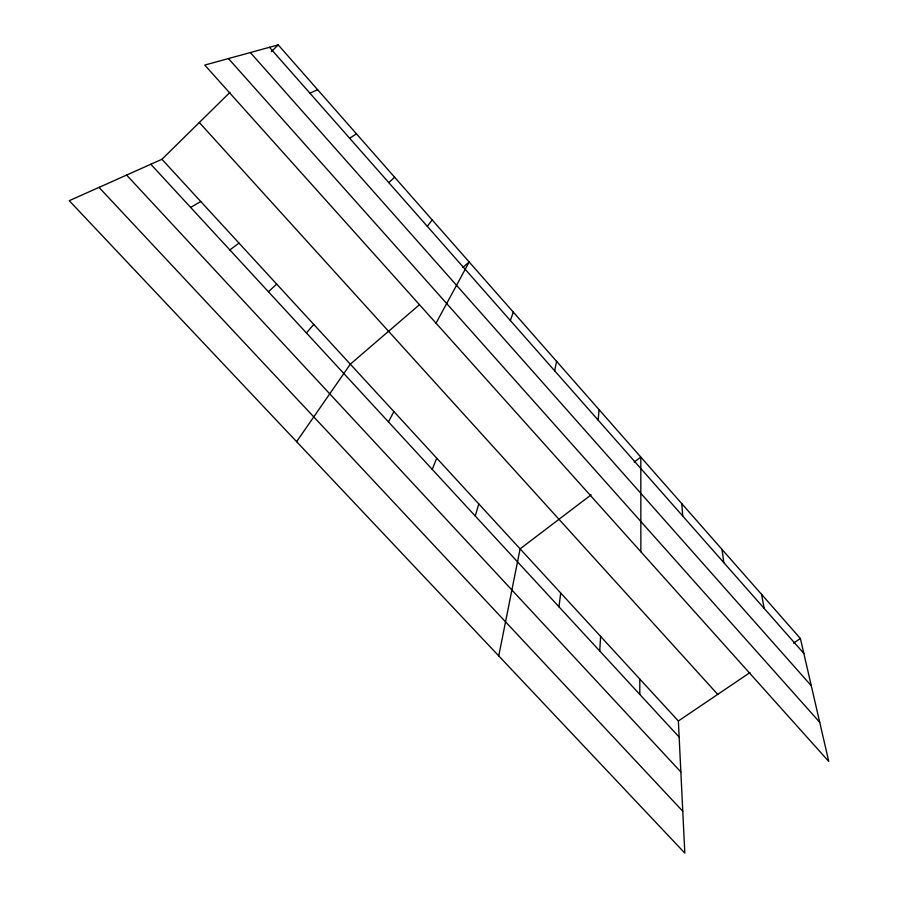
<?xml version="1.0" encoding="UTF-8"?>
<svg xmlns="http://www.w3.org/2000/svg" width="898" height="898" viewBox="0 0 898 898"><rect width="100%" height="100%" fill="white"/><g stroke="black" fill="none" stroke-linecap="round" stroke-linejoin="round"><path stroke-width="1.35" d="M639.803 694.435L639.814 679.056M599.752 651.016L600.605 636.401M598.147 420.107L599.089 409.656M558.994 606.824L560.7 593.006M498.738 655.888L520.099 548.846L591.142 494.843M554.672 370.795L556.58 361.344M475.267 516.036L478.78 503.913M510.367 320.541L513.286 312.122M432.252 469.396L436.72 458.16M388.452 421.903L393.908 411.587M436.035 323.179L469.171 261.969L462.829 267.436M296.609 441.659L350.31 364.173L419.4 304.77M427.313 226.341L432.185 219.92M306.42 332.956L313.772 324.436M161.932 159.283L678.372 720.993L684.815 853.1L69.247 200.692L161.932 159.283L229.955 92.371M271.331 51.68L278.223 44.9L800.387 638.489L828.753 761.425L204.744 65.071L278.223 44.9M388.812 182.664L394.604 177.209M268.435 291.771L276.674 284.094M634.201 462.111L640.813 457.082L640.869 551.754M229.843 249.925L239.014 243.122M678.372 720.993L749.976 672.58M793.529 643.136L800.387 638.489M349.681 138.281L356.427 133.802M190.645 207.427L200.77 201.534M309.9 93.168L317.634 89.71M99.016 187.39L682.772 811.242M126.607 175.065L680.852 771.966M150.819 164.244L679.157 737.101M199.322 122.498L717.715 694.39M228.462 58.561L819.728 722.306M250.351 52.555L811.287 685.746M269.467 47.302L803.833 653.407M761.56 594.341L764.187 608.44M722.026 549.408L723.81 562.642M681.784 503.666L682.705 516.013"/></g></svg>
